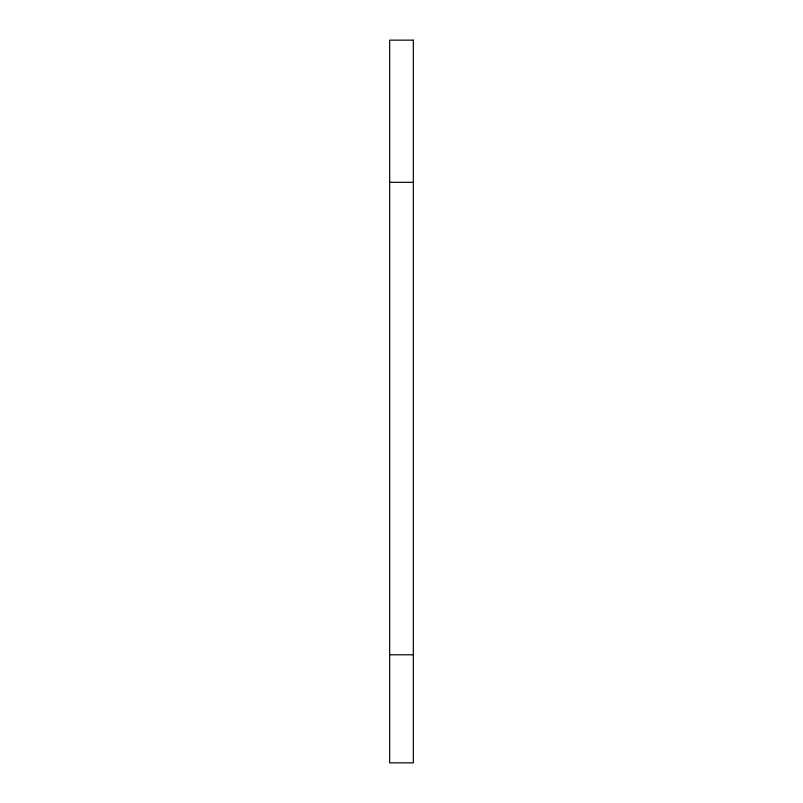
<?xml version="1.0" encoding="UTF-8"?>
<svg xmlns="http://www.w3.org/2000/svg" width="803" height="803" viewBox="0 0 803 803"><rect width="100%" height="100%" fill="white"/><g stroke="black" fill="none" stroke-linecap="round" stroke-linejoin="round"><path stroke-width="1.2" d="M389.656 182.321L413.344 182.321M389.656 654.796L413.344 654.796M413.344 40.15L389.656 40.15L389.656 762.85L413.344 762.85L413.344 40.15"/></g></svg>
